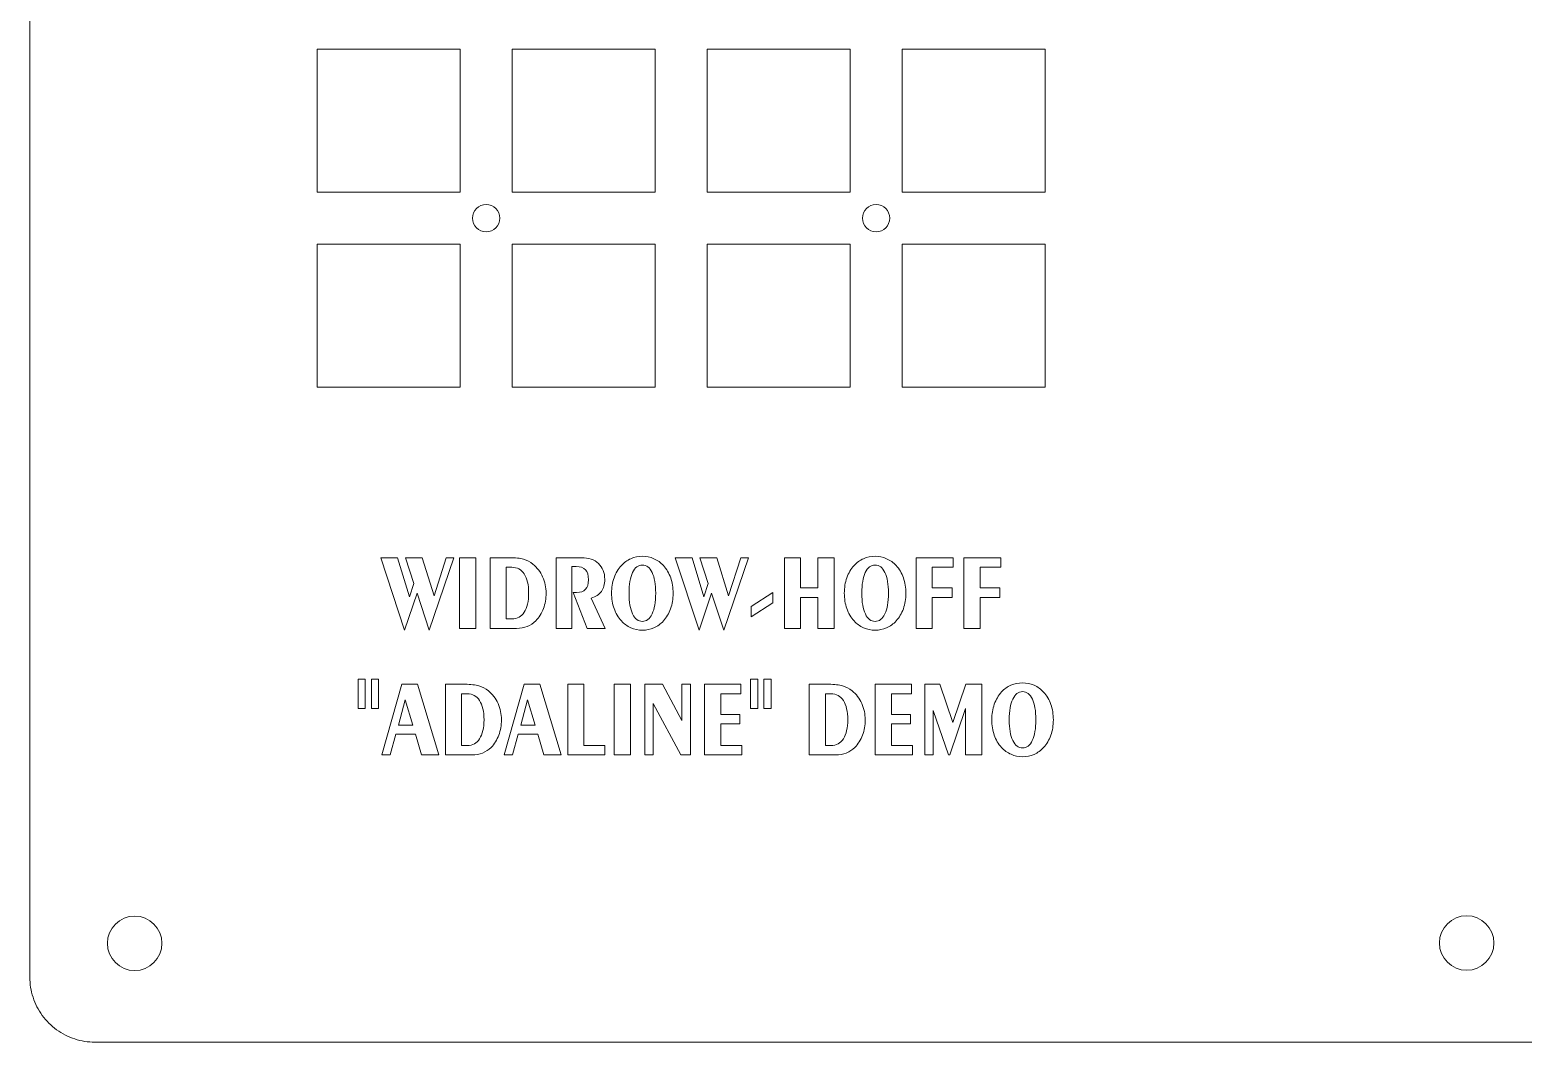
# Model space of a CAD drawing. Header units: millimetres. Extents: x -293 to -72, y 45 to 194.
# Drawn here: x -293.2 to -178.3, y 44.7 to 122.6 of the extents above; entities that cross this region are included whole.
import ezdxf

# ---------------------------------------------------------------- set-up
doc = ezdxf.new("R2010")
doc.units = ezdxf.units.MM
doc.header["$MEASUREMENT"] = 0
doc.layers.add('layer 1', color=7, linetype='Continuous')

msp = doc.modelspace()

# ---------------------------------------------------------------- linework, layer by layer
at = {"layer": 'layer 1', "color": 242, "lineweight": 18}
for points, knots in [([(-288.2346, 193.6658), (-288.2346, 193.6658), (-76.7346, 193.6658), (-76.7346, 193.6658), (-76.7346, 193.6658), (-76.2088, 193.6658), (-75.6896, 193.5835), (-75.1895, 193.4211), (-75.1895, 193.4211), (-74.6895, 193.2586), (-74.221, 193.0199), (-73.7957, 192.7109), (-73.7957, 192.7109), (-73.3703, 192.4018), (-72.9986, 192.0301), (-72.6895, 191.6047), (-72.6895, 191.6047), (-72.3805, 191.1794), (-72.1418, 190.7109), (-71.9793, 190.2109), (-71.9793, 190.2109), (-71.8169, 189.7108), (-71.7346, 189.1916), (-71.7346, 188.6658), (-71.7346, 188.6658), (-71.7346, 188.6658), (-71.7346, 49.6658), (-71.7346, 49.6658), (-71.7346, 49.6658), (-71.7346, 49.1401), (-71.8169, 48.6208), (-71.9793, 48.1207), (-71.9793, 48.1207), (-72.1418, 47.6207), (-72.3805, 47.1522), (-72.6895, 46.7269), (-72.6895, 46.7269), (-72.9986, 46.3015), (-73.3703, 45.9297), (-73.7957, 45.6207), (-73.7957, 45.6207), (-74.221, 45.3117), (-74.6895, 45.073), (-75.1895, 44.9105), (-75.1895, 44.9105), (-75.6896, 44.748), (-76.2088, 44.6658), (-76.7346, 44.6658), (-76.7346, 44.6658), (-76.7346, 44.6658), (-288.2346, 44.6658), (-288.2346, 44.6658), (-288.2346, 44.6658), (-288.7604, 44.6658), (-289.2797, 44.748), (-289.7797, 44.9105), (-289.7797, 44.9105), (-290.2797, 45.073), (-290.7482, 45.3117), (-291.1735, 45.6207), (-291.1735, 45.6207), (-291.5989, 45.9297), (-291.9707, 46.3015), (-292.2797, 46.7269), (-292.2797, 46.7269), (-292.5887, 47.1522), (-292.8274, 47.6207), (-292.9899, 48.1207), (-292.9899, 48.1207), (-293.1524, 48.6208), (-293.2346, 49.1401), (-293.2346, 49.6658), (-293.2346, 49.6658), (-293.2346, 49.6658), (-293.2346, 188.6658), (-293.2346, 188.6658), (-293.2346, 188.6658), (-293.2346, 189.1916), (-293.1524, 189.7108), (-292.9899, 190.2109), (-292.9899, 190.2109), (-292.8274, 190.7109), (-292.5887, 191.1794), (-292.2797, 191.6047), (-292.2797, 191.6047), (-291.9707, 192.0301), (-291.5989, 192.4018), (-291.1735, 192.7109), (-291.1735, 192.7109), (-290.7482, 193.0199), (-290.2797, 193.2586), (-289.7797, 193.4211), (-289.7797, 193.4211), (-289.2797, 193.5835), (-288.7604, 193.6658), (-288.2346, 193.6658)], [0, 0, 0, 0, 0.04, 0.04, 0.04, 0.04, 0.08, 0.08, 0.08, 0.08, 0.12, 0.12, 0.12, 0.12, 0.16, 0.16, 0.16, 0.16, 0.2, 0.2, 0.2, 0.2, 0.24, 0.24, 0.24, 0.24, 0.28, 0.28, 0.28, 0.28, 0.32, 0.32, 0.32, 0.32, 0.36, 0.36, 0.36, 0.36, 0.4, 0.4, 0.4, 0.4, 0.44, 0.44, 0.44, 0.44, 0.48, 0.48, 0.48, 0.48, 0.52, 0.52, 0.52, 0.52, 0.56, 0.56, 0.56, 0.56, 0.6, 0.6, 0.6, 0.6, 0.64, 0.64, 0.64, 0.64, 0.68, 0.68, 0.68, 0.68, 0.72, 0.72, 0.72, 0.72, 0.76, 0.76, 0.76, 0.76, 0.8, 0.8, 0.8, 0.8, 0.84, 0.84, 0.84, 0.84, 0.88, 0.88, 0.88, 0.88, 0.92, 0.92, 0.92, 0.92, 1, 1, 1, 1]), ([(-271.1235, 121.0826), (-271.1235, 121.0826), (-260.1235, 121.0826), (-260.1235, 121.0826), (-260.1235, 121.0826), (-260.1235, 121.0826), (-260.1235, 110.0826), (-260.1235, 110.0826), (-260.1235, 110.0826), (-260.1235, 110.0826), (-271.1235, 110.0826), (-271.1235, 110.0826), (-271.1235, 110.0826), (-271.1235, 110.0826), (-271.1235, 121.0826), (-271.1235, 121.0826)], [0, 0, 0, 0, 0.2, 0.2, 0.2, 0.2, 0.4, 0.4, 0.4, 0.4, 0.6, 0.6, 0.6, 0.6, 1, 1, 1, 1]), ([(-256.1235, 121.0826), (-256.1235, 121.0826), (-245.1235, 121.0826), (-245.1235, 121.0826), (-245.1235, 121.0826), (-245.1235, 121.0826), (-245.1235, 110.0826), (-245.1235, 110.0826), (-245.1235, 110.0826), (-245.1235, 110.0826), (-256.1235, 110.0826), (-256.1235, 110.0826), (-256.1235, 110.0826), (-256.1235, 110.0826), (-256.1235, 121.0826), (-256.1235, 121.0826)], [0, 0, 0, 0, 0.2, 0.2, 0.2, 0.2, 0.4, 0.4, 0.4, 0.4, 0.6, 0.6, 0.6, 0.6, 1, 1, 1, 1]), ([(-241.1235, 121.0826), (-241.1235, 121.0826), (-230.1235, 121.0826), (-230.1235, 121.0826), (-230.1235, 121.0826), (-230.1235, 121.0826), (-230.1235, 110.0826), (-230.1235, 110.0826), (-230.1235, 110.0826), (-230.1235, 110.0826), (-241.1235, 110.0826), (-241.1235, 110.0826), (-241.1235, 110.0826), (-241.1235, 110.0826), (-241.1235, 121.0826), (-241.1235, 121.0826)], [0, 0, 0, 0, 0.2, 0.2, 0.2, 0.2, 0.4, 0.4, 0.4, 0.4, 0.6, 0.6, 0.6, 0.6, 1, 1, 1, 1]), ([(-226.1235, 121.0826), (-226.1235, 121.0826), (-215.1235, 121.0826), (-215.1235, 121.0826), (-215.1235, 121.0826), (-215.1235, 121.0826), (-215.1235, 110.0826), (-215.1235, 110.0826), (-215.1235, 110.0826), (-215.1235, 110.0826), (-226.1235, 110.0826), (-226.1235, 110.0826), (-226.1235, 110.0826), (-226.1235, 110.0826), (-226.1235, 121.0826), (-226.1235, 121.0826)], [0, 0, 0, 0, 0.2, 0.2, 0.2, 0.2, 0.4, 0.4, 0.4, 0.4, 0.6, 0.6, 0.6, 0.6, 1, 1, 1, 1]), ([(-259.1735, 108.0826), (-259.1735, 108.6625), (-258.7034, 109.1326), (-258.1235, 109.1326), (-258.1235, 109.1326), (-257.5436, 109.1326), (-257.0735, 108.6625), (-257.0735, 108.0826), (-257.0735, 108.0826), (-257.0735, 107.5027), (-257.5436, 107.0326), (-258.1235, 107.0326), (-258.1235, 107.0326), (-258.7034, 107.0326), (-259.1735, 107.5027), (-259.1735, 108.0826)], [0, 0, 0, 0, 0.2, 0.2, 0.2, 0.2, 0.4, 0.4, 0.4, 0.4, 0.6, 0.6, 0.6, 0.6, 1, 1, 1, 1]), ([(-229.1735, 108.0826), (-229.1735, 108.6625), (-228.7034, 109.1326), (-228.1235, 109.1326), (-228.1235, 109.1326), (-227.5436, 109.1326), (-227.0735, 108.6625), (-227.0735, 108.0826), (-227.0735, 108.0826), (-227.0735, 107.5027), (-227.5436, 107.0326), (-228.1235, 107.0326), (-228.1235, 107.0326), (-228.7034, 107.0326), (-229.1735, 107.5027), (-229.1735, 108.0826)], [0, 0, 0, 0, 0.2, 0.2, 0.2, 0.2, 0.4, 0.4, 0.4, 0.4, 0.6, 0.6, 0.6, 0.6, 1, 1, 1, 1]), ([(-271.1235, 106.0826), (-271.1235, 106.0826), (-260.1235, 106.0826), (-260.1235, 106.0826), (-260.1235, 106.0826), (-260.1235, 106.0826), (-260.1235, 95.0826), (-260.1235, 95.0826), (-260.1235, 95.0826), (-260.1235, 95.0826), (-271.1235, 95.0826), (-271.1235, 95.0826), (-271.1235, 95.0826), (-271.1235, 95.0826), (-271.1235, 106.0826), (-271.1235, 106.0826)], [0, 0, 0, 0, 0.2, 0.2, 0.2, 0.2, 0.4, 0.4, 0.4, 0.4, 0.6, 0.6, 0.6, 0.6, 1, 1, 1, 1]), ([(-256.1235, 106.0826), (-256.1235, 106.0826), (-245.1235, 106.0826), (-245.1235, 106.0826), (-245.1235, 106.0826), (-245.1235, 106.0826), (-245.1235, 95.0826), (-245.1235, 95.0826), (-245.1235, 95.0826), (-245.1235, 95.0826), (-256.1235, 95.0826), (-256.1235, 95.0826), (-256.1235, 95.0826), (-256.1235, 95.0826), (-256.1235, 106.0826), (-256.1235, 106.0826)], [0, 0, 0, 0, 0.2, 0.2, 0.2, 0.2, 0.4, 0.4, 0.4, 0.4, 0.6, 0.6, 0.6, 0.6, 1, 1, 1, 1]), ([(-241.1235, 106.0826), (-241.1235, 106.0826), (-230.1235, 106.0826), (-230.1235, 106.0826), (-230.1235, 106.0826), (-230.1235, 106.0826), (-230.1235, 95.0826), (-230.1235, 95.0826), (-230.1235, 95.0826), (-230.1235, 95.0826), (-241.1235, 95.0826), (-241.1235, 95.0826), (-241.1235, 95.0826), (-241.1235, 95.0826), (-241.1235, 106.0826), (-241.1235, 106.0826)], [0, 0, 0, 0, 0.2, 0.2, 0.2, 0.2, 0.4, 0.4, 0.4, 0.4, 0.6, 0.6, 0.6, 0.6, 1, 1, 1, 1]), ([(-226.1235, 106.0826), (-226.1235, 106.0826), (-215.1235, 106.0826), (-215.1235, 106.0826), (-215.1235, 106.0826), (-215.1235, 106.0826), (-215.1235, 95.0826), (-215.1235, 95.0826), (-215.1235, 95.0826), (-215.1235, 95.0826), (-226.1235, 95.0826), (-226.1235, 95.0826), (-226.1235, 95.0826), (-226.1235, 95.0826), (-226.1235, 106.0826), (-226.1235, 106.0826)], [0, 0, 0, 0, 0.2, 0.2, 0.2, 0.2, 0.4, 0.4, 0.4, 0.4, 0.6, 0.6, 0.6, 0.6, 1, 1, 1, 1]), ([(-287.2714, 52.2717), (-287.2714, 53.4315), (-286.3312, 54.3717), (-285.1714, 54.3717), (-285.1714, 54.3717), (-284.0116, 54.3717), (-283.0714, 53.4315), (-283.0714, 52.2717), (-283.0714, 52.2717), (-283.0714, 51.1119), (-284.0116, 50.1717), (-285.1714, 50.1717), (-285.1714, 50.1717), (-286.3312, 50.1717), (-287.2714, 51.1119), (-287.2714, 52.2717)], [0, 0, 0, 0, 0.2, 0.2, 0.2, 0.2, 0.4, 0.4, 0.4, 0.4, 0.6, 0.6, 0.6, 0.6, 1, 1, 1, 1]), ([(-184.7796, 52.2972), (-184.7796, 53.457), (-183.8394, 54.3971), (-182.6796, 54.3971), (-182.6796, 54.3971), (-181.5197, 54.3971), (-180.5796, 53.457), (-180.5796, 52.2972), (-180.5796, 52.2972), (-180.5796, 51.1374), (-181.5197, 50.1972), (-182.6796, 50.1972), (-182.6796, 50.1972), (-183.8394, 50.1972), (-184.7796, 51.1374), (-184.7796, 52.2972)], [0, 0, 0, 0, 0.2, 0.2, 0.2, 0.2, 0.4, 0.4, 0.4, 0.4, 0.6, 0.6, 0.6, 0.6, 1, 1, 1, 1])]:
    msp.add_open_spline(points, degree=3, knots=knots, dxfattribs=at)
at = {"layer": 'layer 1', "color": 251, "lineweight": 18}
for points, knots in [([(-262.4994, 76.3717), (-262.4994, 76.3717), (-263.4357, 79.2078), (-263.4357, 79.2078), (-263.4357, 79.2078), (-263.4357, 79.2078), (-264.4054, 76.3717), (-264.4054, 76.3717), (-264.4054, 76.3717), (-264.4054, 76.3717), (-266.2415, 81.9463), (-266.2415, 81.9463), (-266.2415, 81.9463), (-266.2415, 81.9463), (-264.9419, 81.9463), (-264.9419, 81.9463), (-264.9419, 81.9463), (-264.9419, 81.9463), (-264.0289, 78.9474), (-264.0289, 78.9474), (-264.0289, 78.9474), (-264.0289, 78.9474), (-263.6957, 79.9728), (-263.6957, 79.9728), (-263.6957, 79.9728), (-263.6957, 79.9728), (-264.3354, 81.9463), (-264.3354, 81.9463), (-264.3354, 81.9463), (-264.3354, 81.9463), (-263.0392, 81.9463), (-263.0392, 81.9463), (-263.0392, 81.9463), (-263.0392, 81.9463), (-262.1328, 79.0044), (-262.1328, 79.0044), (-262.1328, 79.0044), (-262.1328, 79.0044), (-261.1964, 81.9463), (-261.1964, 81.9463), (-261.1964, 81.9463), (-261.1964, 81.9463), (-260.61, 81.9463), (-260.61, 81.9463), (-260.61, 81.9463), (-260.61, 81.9463), (-262.4994, 76.3717), (-262.4994, 76.3717)], [0, 0, 0, 0, 0.07692308, 0.07692308, 0.07692308, 0.07692308, 0.15384615, 0.15384615, 0.15384615, 0.15384615, 0.23076923, 0.23076923, 0.23076923, 0.23076923, 0.30769231, 0.30769231, 0.30769231, 0.30769231, 0.38461538, 0.38461538, 0.38461538, 0.38461538, 0.46153846, 0.46153846, 0.46153846, 0.46153846, 0.53846154, 0.53846154, 0.53846154, 0.53846154, 0.61538462, 0.61538462, 0.61538462, 0.61538462, 0.69230769, 0.69230769, 0.69230769, 0.69230769, 0.76923077, 0.76923077, 0.76923077, 0.76923077, 0.84615385, 0.84615385, 0.84615385, 0.84615385, 1, 1, 1, 1]), ([(-258.9172, 76.506), (-258.9172, 76.506), (-260.1668, 76.506), (-260.1668, 76.506), (-260.1668, 76.506), (-260.1668, 76.506), (-260.1668, 81.9463), (-260.1668, 81.9463), (-260.1668, 81.9463), (-260.1668, 81.9463), (-258.9172, 81.9463), (-258.9172, 81.9463), (-258.9172, 81.9463), (-258.9172, 81.9463), (-258.9172, 76.506), (-258.9172, 76.506)], [0, 0, 0, 0, 0.2, 0.2, 0.2, 0.2, 0.4, 0.4, 0.4, 0.4, 0.6, 0.6, 0.6, 0.6, 1, 1, 1, 1]), ([(-257.8242, 76.506), (-257.8242, 76.506), (-257.8242, 81.9463), (-257.8242, 81.9463), (-257.8242, 81.9463), (-257.8242, 81.9463), (-256.3181, 81.9463), (-256.3181, 81.9463), (-256.3181, 81.9463), (-255.8782, 81.9463), (-255.5233, 81.9076), (-255.2534, 81.8303), (-255.2534, 81.8303), (-254.9835, 81.753), (-254.7397, 81.6248), (-254.522, 81.4458), (-254.522, 81.4458), (-254.2043, 81.1881), (-253.9566, 80.8625), (-253.7789, 80.4692), (-253.7789, 80.4692), (-253.6012, 80.0759), (-253.5123, 79.6581), (-253.5123, 79.2159), (-253.5123, 79.2159), (-253.5123, 78.7928), (-253.5806, 78.3988), (-253.7172, 78.0339), (-253.7172, 78.0339), (-253.8539, 77.669), (-254.051, 77.3537), (-254.3087, 77.0878), (-254.3087, 77.0878), (-254.4953, 76.9007), (-254.7152, 76.7569), (-254.9685, 76.6565), (-254.9685, 76.6565), (-255.2217, 76.5562), (-255.4939, 76.506), (-255.7849, 76.506), (-255.7849, 76.506), (-255.7849, 76.506), (-257.8242, 76.506), (-257.8242, 76.506)], [0, 0, 0, 0, 0.08333333, 0.08333333, 0.08333333, 0.08333333, 0.16666667, 0.16666667, 0.16666667, 0.16666667, 0.25, 0.25, 0.25, 0.25, 0.33333333, 0.33333333, 0.33333333, 0.33333333, 0.41666667, 0.41666667, 0.41666667, 0.41666667, 0.5, 0.5, 0.5, 0.5, 0.58333333, 0.58333333, 0.58333333, 0.58333333, 0.66666667, 0.66666667, 0.66666667, 0.66666667, 0.75, 0.75, 0.75, 0.75, 0.83333333, 0.83333333, 0.83333333, 0.83333333, 1, 1, 1, 1]), ([(-252.7392, 76.506), (-252.7392, 76.506), (-252.7392, 81.9463), (-252.7392, 81.9463), (-252.7392, 81.9463), (-252.7392, 81.9463), (-250.7965, 81.9463), (-250.7965, 81.9463), (-250.7965, 81.9463), (-250.2367, 81.9463), (-249.7974, 81.7977), (-249.4786, 81.5007), (-249.4786, 81.5007), (-249.1598, 81.2037), (-249.0004, 80.7974), (-249.0004, 80.282), (-249.0004, 80.282), (-249.0004, 79.905), (-249.0871, 79.5964), (-249.2603, 79.3564), (-249.2603, 79.3564), (-249.4336, 79.1162), (-249.6924, 78.946), (-250.0368, 78.8457), (-250.0368, 78.8457), (-250.0368, 78.8457), (-248.9605, 76.506), (-248.9605, 76.506), (-248.9605, 76.506), (-248.9605, 76.506), (-250.3566, 76.506), (-250.3566, 76.506), (-250.3566, 76.506), (-250.3566, 76.506), (-251.443, 79.2729), (-251.443, 79.2729), (-251.443, 79.2729), (-251.443, 79.2729), (-251.1631, 79.2729), (-251.1631, 79.2729), (-251.1631, 79.2729), (-250.8543, 79.2729), (-250.6249, 79.3536), (-250.475, 79.515), (-250.475, 79.515), (-250.325, 79.6764), (-250.25, 79.9213), (-250.25, 80.2495), (-250.25, 80.2495), (-250.25, 80.5967), (-250.3278, 80.8537), (-250.4833, 81.0205), (-250.4833, 81.0205), (-250.6388, 81.1874), (-250.8809, 81.2708), (-251.2097, 81.2708), (-251.2097, 81.2708), (-251.2097, 81.2708), (-251.5263, 81.2708), (-251.5263, 81.2708), (-251.5263, 81.2708), (-251.5263, 81.2708), (-251.5263, 76.506), (-251.5263, 76.506), (-251.5263, 76.506), (-251.5263, 76.506), (-252.7392, 76.506), (-252.7392, 76.506)], [0, 0, 0, 0, 0.05555556, 0.05555556, 0.05555556, 0.05555556, 0.11111111, 0.11111111, 0.11111111, 0.11111111, 0.16666667, 0.16666667, 0.16666667, 0.16666667, 0.22222222, 0.22222222, 0.22222222, 0.22222222, 0.27777778, 0.27777778, 0.27777778, 0.27777778, 0.33333333, 0.33333333, 0.33333333, 0.33333333, 0.38888889, 0.38888889, 0.38888889, 0.38888889, 0.44444444, 0.44444444, 0.44444444, 0.44444444, 0.5, 0.5, 0.5, 0.5, 0.55555556, 0.55555556, 0.55555556, 0.55555556, 0.61111111, 0.61111111, 0.61111111, 0.61111111, 0.66666667, 0.66666667, 0.66666667, 0.66666667, 0.72222222, 0.72222222, 0.72222222, 0.72222222, 0.77777778, 0.77777778, 0.77777778, 0.77777778, 0.83333333, 0.83333333, 0.83333333, 0.83333333, 0.88888889, 0.88888889, 0.88888889, 0.88888889, 1, 1, 1, 1]), ([(-246.108, 82.0561), (-245.7992, 82.0561), (-245.5032, 81.9944), (-245.22, 81.871), (-245.22, 81.871), (-244.9367, 81.7475), (-244.6929, 81.5733), (-244.4886, 81.3481), (-244.4886, 81.3481), (-244.242, 81.0796), (-244.0554, 80.7642), (-243.9287, 80.4021), (-243.9287, 80.4021), (-243.8021, 80.0399), (-243.7388, 79.6419), (-243.7388, 79.2078), (-243.7388, 79.2078), (-243.7388, 78.7765), (-243.8027, 78.3811), (-243.9304, 78.0217), (-243.9304, 78.0217), (-244.0581, 77.6623), (-244.2442, 77.3483), (-244.4886, 77.0797), (-244.4886, 77.0797), (-244.6952, 76.8546), (-244.939, 76.6803), (-245.22, 76.5568), (-245.22, 76.5568), (-245.501, 76.4334), (-245.797, 76.3717), (-246.108, 76.3717), (-246.108, 76.3717), (-246.4168, 76.3717), (-246.7123, 76.4341), (-246.9944, 76.5589), (-246.9944, 76.5589), (-247.2765, 76.6837), (-247.5198, 76.8573), (-247.7242, 77.0797), (-247.7242, 77.0797), (-247.973, 77.3537), (-248.1601, 77.6711), (-248.2857, 78.0319), (-248.2857, 78.0319), (-248.4112, 78.3927), (-248.4739, 78.7901), (-248.4739, 79.2241), (-248.4739, 79.2241), (-248.4739, 79.65), (-248.4101, 80.0447), (-248.2823, 80.4082), (-248.2823, 80.4082), (-248.1546, 80.7717), (-247.9685, 81.0877), (-247.7242, 81.3562), (-247.7242, 81.3562), (-247.522, 81.5787), (-247.2799, 81.7509), (-246.9977, 81.873), (-246.9977, 81.873), (-246.7156, 81.9951), (-246.419, 82.0561), (-246.108, 82.0561)], [0, 0, 0, 0, 0.05882353, 0.05882353, 0.05882353, 0.05882353, 0.11764706, 0.11764706, 0.11764706, 0.11764706, 0.17647059, 0.17647059, 0.17647059, 0.17647059, 0.23529412, 0.23529412, 0.23529412, 0.23529412, 0.29411765, 0.29411765, 0.29411765, 0.29411765, 0.35294118, 0.35294118, 0.35294118, 0.35294118, 0.41176471, 0.41176471, 0.41176471, 0.41176471, 0.47058824, 0.47058824, 0.47058824, 0.47058824, 0.52941176, 0.52941176, 0.52941176, 0.52941176, 0.58823529, 0.58823529, 0.58823529, 0.58823529, 0.64705882, 0.64705882, 0.64705882, 0.64705882, 0.70588235, 0.70588235, 0.70588235, 0.70588235, 0.76470588, 0.76470588, 0.76470588, 0.76470588, 0.82352941, 0.82352941, 0.82352941, 0.82352941, 0.88235294, 0.88235294, 0.88235294, 0.88235294, 1, 1, 1, 1]), ([(-239.8401, 76.3717), (-239.8401, 76.3717), (-240.7764, 79.2078), (-240.7764, 79.2078), (-240.7764, 79.2078), (-240.7764, 79.2078), (-241.7461, 76.3717), (-241.7461, 76.3717), (-241.7461, 76.3717), (-241.7461, 76.3717), (-243.5822, 81.9463), (-243.5822, 81.9463), (-243.5822, 81.9463), (-243.5822, 81.9463), (-242.2826, 81.9463), (-242.2826, 81.9463), (-242.2826, 81.9463), (-242.2826, 81.9463), (-241.3696, 78.9474), (-241.3696, 78.9474), (-241.3696, 78.9474), (-241.3696, 78.9474), (-241.0364, 79.9728), (-241.0364, 79.9728), (-241.0364, 79.9728), (-241.0364, 79.9728), (-241.6762, 81.9463), (-241.6762, 81.9463), (-241.6762, 81.9463), (-241.6762, 81.9463), (-240.3799, 81.9463), (-240.3799, 81.9463), (-240.3799, 81.9463), (-240.3799, 81.9463), (-239.4736, 79.0044), (-239.4736, 79.0044), (-239.4736, 79.0044), (-239.4736, 79.0044), (-238.5372, 81.9463), (-238.5372, 81.9463), (-238.5372, 81.9463), (-238.5372, 81.9463), (-237.9507, 81.9463), (-237.9507, 81.9463), (-237.9507, 81.9463), (-237.9507, 81.9463), (-239.8401, 76.3717), (-239.8401, 76.3717)], [0, 0, 0, 0, 0.07692308, 0.07692308, 0.07692308, 0.07692308, 0.15384615, 0.15384615, 0.15384615, 0.15384615, 0.23076923, 0.23076923, 0.23076923, 0.23076923, 0.30769231, 0.30769231, 0.30769231, 0.30769231, 0.38461538, 0.38461538, 0.38461538, 0.38461538, 0.46153846, 0.46153846, 0.46153846, 0.46153846, 0.53846154, 0.53846154, 0.53846154, 0.53846154, 0.61538462, 0.61538462, 0.61538462, 0.61538462, 0.69230769, 0.69230769, 0.69230769, 0.69230769, 0.76923077, 0.76923077, 0.76923077, 0.76923077, 0.84615385, 0.84615385, 0.84615385, 0.84615385, 1, 1, 1, 1]), ([(-232.5958, 79.6228), (-232.5958, 79.6228), (-232.5958, 81.9463), (-232.5958, 81.9463), (-232.5958, 81.9463), (-232.5958, 81.9463), (-231.3462, 81.9463), (-231.3462, 81.9463), (-231.3462, 81.9463), (-231.3462, 81.9463), (-231.3462, 76.506), (-231.3462, 76.506), (-231.3462, 76.506), (-231.3462, 76.506), (-232.5958, 76.506), (-232.5958, 76.506), (-232.5958, 76.506), (-232.5958, 76.506), (-232.5958, 78.8904), (-232.5958, 78.8904), (-232.5958, 78.8904), (-232.5958, 78.8904), (-233.932, 78.8904), (-233.932, 78.8904), (-233.932, 78.8904), (-233.932, 78.8904), (-233.932, 76.506), (-233.932, 76.506), (-233.932, 76.506), (-233.932, 76.506), (-235.1816, 76.506), (-235.1816, 76.506), (-235.1816, 76.506), (-235.1816, 76.506), (-235.1816, 81.9463), (-235.1816, 81.9463), (-235.1816, 81.9463), (-235.1816, 81.9463), (-233.932, 81.9463), (-233.932, 81.9463), (-233.932, 81.9463), (-233.932, 81.9463), (-233.932, 79.6228), (-233.932, 79.6228), (-233.932, 79.6228), (-233.932, 79.6228), (-232.5958, 79.6228), (-232.5958, 79.6228)], [0, 0, 0, 0, 0.07692308, 0.07692308, 0.07692308, 0.07692308, 0.15384615, 0.15384615, 0.15384615, 0.15384615, 0.23076923, 0.23076923, 0.23076923, 0.23076923, 0.30769231, 0.30769231, 0.30769231, 0.30769231, 0.38461538, 0.38461538, 0.38461538, 0.38461538, 0.46153846, 0.46153846, 0.46153846, 0.46153846, 0.53846154, 0.53846154, 0.53846154, 0.53846154, 0.61538462, 0.61538462, 0.61538462, 0.61538462, 0.69230769, 0.69230769, 0.69230769, 0.69230769, 0.76923077, 0.76923077, 0.76923077, 0.76923077, 0.84615385, 0.84615385, 0.84615385, 0.84615385, 1, 1, 1, 1]), ([(-228.2005, 82.0561), (-227.8918, 82.0561), (-227.5957, 81.9944), (-227.3125, 81.871), (-227.3125, 81.871), (-227.0292, 81.7475), (-226.7854, 81.5733), (-226.5811, 81.3481), (-226.5811, 81.3481), (-226.3345, 81.0796), (-226.1479, 80.7642), (-226.0213, 80.4021), (-226.0213, 80.4021), (-225.8946, 80.0399), (-225.8313, 79.6419), (-225.8313, 79.2078), (-225.8313, 79.2078), (-225.8313, 78.7765), (-225.8952, 78.3811), (-226.0229, 78.0217), (-226.0229, 78.0217), (-226.1507, 77.6623), (-226.3367, 77.3483), (-226.5811, 77.0797), (-226.5811, 77.0797), (-226.7877, 76.8546), (-227.0315, 76.6803), (-227.3125, 76.5568), (-227.3125, 76.5568), (-227.5935, 76.4334), (-227.8895, 76.3717), (-228.2005, 76.3717), (-228.2005, 76.3717), (-228.5093, 76.3717), (-228.8048, 76.4341), (-229.0869, 76.5589), (-229.0869, 76.5589), (-229.369, 76.6837), (-229.6123, 76.8573), (-229.8167, 77.0797), (-229.8167, 77.0797), (-230.0655, 77.3537), (-230.2526, 77.6711), (-230.3782, 78.0319), (-230.3782, 78.0319), (-230.5037, 78.3927), (-230.5664, 78.7901), (-230.5664, 79.2241), (-230.5664, 79.2241), (-230.5664, 79.65), (-230.5026, 80.0447), (-230.3748, 80.4082), (-230.3748, 80.4082), (-230.2471, 80.7717), (-230.0611, 81.0877), (-229.8167, 81.3562), (-229.8167, 81.3562), (-229.6145, 81.5787), (-229.3724, 81.7509), (-229.0902, 81.873), (-229.0902, 81.873), (-228.8081, 81.9951), (-228.5115, 82.0561), (-228.2005, 82.0561)], [0, 0, 0, 0, 0.05882353, 0.05882353, 0.05882353, 0.05882353, 0.11764706, 0.11764706, 0.11764706, 0.11764706, 0.17647059, 0.17647059, 0.17647059, 0.17647059, 0.23529412, 0.23529412, 0.23529412, 0.23529412, 0.29411765, 0.29411765, 0.29411765, 0.29411765, 0.35294118, 0.35294118, 0.35294118, 0.35294118, 0.41176471, 0.41176471, 0.41176471, 0.41176471, 0.47058824, 0.47058824, 0.47058824, 0.47058824, 0.52941176, 0.52941176, 0.52941176, 0.52941176, 0.58823529, 0.58823529, 0.58823529, 0.58823529, 0.64705882, 0.64705882, 0.64705882, 0.64705882, 0.70588235, 0.70588235, 0.70588235, 0.70588235, 0.76470588, 0.76470588, 0.76470588, 0.76470588, 0.82352941, 0.82352941, 0.82352941, 0.82352941, 0.88235294, 0.88235294, 0.88235294, 0.88235294, 1, 1, 1, 1]), ([(-225.0516, 76.506), (-225.0516, 76.506), (-225.0516, 81.9463), (-225.0516, 81.9463), (-225.0516, 81.9463), (-225.0516, 81.9463), (-222.1992, 81.9463), (-222.1992, 81.9463), (-222.1992, 81.9463), (-222.1992, 81.9463), (-222.1992, 81.2138), (-222.1992, 81.2138), (-222.1992, 81.2138), (-222.1992, 81.2138), (-223.802, 81.2138), (-223.802, 81.2138), (-223.802, 81.2138), (-223.802, 81.2138), (-223.802, 79.631), (-223.802, 79.631), (-223.802, 79.631), (-223.802, 79.631), (-222.2758, 79.631), (-222.2758, 79.631), (-222.2758, 79.631), (-222.2758, 79.631), (-222.2758, 78.8986), (-222.2758, 78.8986), (-222.2758, 78.8986), (-222.2758, 78.8986), (-223.802, 78.8986), (-223.802, 78.8986), (-223.802, 78.8986), (-223.802, 78.8986), (-223.802, 76.506), (-223.802, 76.506), (-223.802, 76.506), (-223.802, 76.506), (-225.0516, 76.506), (-225.0516, 76.506)], [0, 0, 0, 0, 0.09090909, 0.09090909, 0.09090909, 0.09090909, 0.18181818, 0.18181818, 0.18181818, 0.18181818, 0.27272727, 0.27272727, 0.27272727, 0.27272727, 0.36363636, 0.36363636, 0.36363636, 0.36363636, 0.45454545, 0.45454545, 0.45454545, 0.45454545, 0.54545455, 0.54545455, 0.54545455, 0.54545455, 0.63636364, 0.63636364, 0.63636364, 0.63636364, 0.72727273, 0.72727273, 0.72727273, 0.72727273, 0.81818182, 0.81818182, 0.81818182, 0.81818182, 1, 1, 1, 1]), ([(-221.3728, 76.506), (-221.3728, 76.506), (-221.3728, 81.9463), (-221.3728, 81.9463), (-221.3728, 81.9463), (-221.3728, 81.9463), (-218.5203, 81.9463), (-218.5203, 81.9463), (-218.5203, 81.9463), (-218.5203, 81.9463), (-218.5203, 81.2138), (-218.5203, 81.2138), (-218.5203, 81.2138), (-218.5203, 81.2138), (-220.1232, 81.2138), (-220.1232, 81.2138), (-220.1232, 81.2138), (-220.1232, 81.2138), (-220.1232, 79.631), (-220.1232, 79.631), (-220.1232, 79.631), (-220.1232, 79.631), (-218.597, 79.631), (-218.597, 79.631), (-218.597, 79.631), (-218.597, 79.631), (-218.597, 78.8986), (-218.597, 78.8986), (-218.597, 78.8986), (-218.597, 78.8986), (-220.1232, 78.8986), (-220.1232, 78.8986), (-220.1232, 78.8986), (-220.1232, 78.8986), (-220.1232, 76.506), (-220.1232, 76.506), (-220.1232, 76.506), (-220.1232, 76.506), (-221.3728, 76.506), (-221.3728, 76.506)], [0, 0, 0, 0, 0.09090909, 0.09090909, 0.09090909, 0.09090909, 0.18181818, 0.18181818, 0.18181818, 0.18181818, 0.27272727, 0.27272727, 0.27272727, 0.27272727, 0.36363636, 0.36363636, 0.36363636, 0.36363636, 0.45454545, 0.45454545, 0.45454545, 0.45454545, 0.54545455, 0.54545455, 0.54545455, 0.54545455, 0.63636364, 0.63636364, 0.63636364, 0.63636364, 0.72727273, 0.72727273, 0.72727273, 0.72727273, 0.81818182, 0.81818182, 0.81818182, 0.81818182, 1, 1, 1, 1]), ([(-256.5746, 81.2138), (-256.5746, 81.2138), (-256.5746, 77.2384), (-256.5746, 77.2384), (-256.5746, 77.2384), (-256.5746, 77.2384), (-256.1448, 77.2384), (-256.1448, 77.2384), (-256.1448, 77.2384), (-255.7338, 77.2384), (-255.4161, 77.4107), (-255.1917, 77.7552), (-255.1917, 77.7552), (-254.9674, 78.0997), (-254.8552, 78.5893), (-254.8552, 79.2241), (-254.8552, 79.2241), (-254.8552, 79.8588), (-254.9679, 80.3492), (-255.1934, 80.695), (-255.1934, 80.695), (-255.4189, 81.0409), (-255.736, 81.2138), (-256.1448, 81.2138), (-256.1448, 81.2138), (-256.1448, 81.2138), (-256.5746, 81.2138), (-256.5746, 81.2138)], [0, 0, 0, 0, 0.125, 0.125, 0.125, 0.125, 0.25, 0.25, 0.25, 0.25, 0.375, 0.375, 0.375, 0.375, 0.5, 0.5, 0.5, 0.5, 0.625, 0.625, 0.625, 0.625, 0.75, 0.75, 0.75, 0.75, 1, 1, 1, 1]), ([(-247.1311, 79.2159), (-247.1311, 78.5351), (-247.04, 78.0034), (-246.8578, 77.6209), (-246.8578, 77.6209), (-246.6757, 77.2384), (-246.4257, 77.0472), (-246.108, 77.0472), (-246.108, 77.0472), (-245.7881, 77.0472), (-245.5371, 77.2384), (-245.355, 77.6209), (-245.355, 77.6209), (-245.1728, 78.0034), (-245.0817, 78.5351), (-245.0817, 79.2159), (-245.0817, 79.2159), (-245.0817, 79.8968), (-245.1722, 80.4278), (-245.3533, 80.809), (-245.3533, 80.809), (-245.5343, 81.1901), (-245.7859, 81.3807), (-246.108, 81.3807), (-246.108, 81.3807), (-246.4279, 81.3807), (-246.6784, 81.1901), (-246.8594, 80.809), (-246.8594, 80.809), (-247.0405, 80.4278), (-247.1311, 79.8968), (-247.1311, 79.2159)], [0, 0, 0, 0, 0.11111111, 0.11111111, 0.11111111, 0.11111111, 0.22222222, 0.22222222, 0.22222222, 0.22222222, 0.33333333, 0.33333333, 0.33333333, 0.33333333, 0.44444444, 0.44444444, 0.44444444, 0.44444444, 0.55555556, 0.55555556, 0.55555556, 0.55555556, 0.66666667, 0.66666667, 0.66666667, 0.66666667, 0.77777778, 0.77777778, 0.77777778, 0.77777778, 1, 1, 1, 1]), ([(-229.2235, 79.2159), (-229.2235, 78.5351), (-229.1325, 78.0034), (-228.9503, 77.6209), (-228.9503, 77.6209), (-228.7681, 77.2384), (-228.5182, 77.0472), (-228.2005, 77.0472), (-228.2005, 77.0472), (-227.8806, 77.0472), (-227.6296, 77.2384), (-227.4475, 77.6209), (-227.4475, 77.6209), (-227.2653, 78.0034), (-227.1742, 78.5351), (-227.1742, 79.2159), (-227.1742, 79.2159), (-227.1742, 79.8968), (-227.2647, 80.4278), (-227.4458, 80.809), (-227.4458, 80.809), (-227.6268, 81.1901), (-227.8784, 81.3807), (-228.2005, 81.3807), (-228.2005, 81.3807), (-228.5204, 81.3807), (-228.7709, 81.1901), (-228.952, 80.809), (-228.952, 80.809), (-229.133, 80.4278), (-229.2235, 79.8968), (-229.2235, 79.2159)], [0, 0, 0, 0, 0.11111111, 0.11111111, 0.11111111, 0.11111111, 0.22222222, 0.22222222, 0.22222222, 0.22222222, 0.33333333, 0.33333333, 0.33333333, 0.33333333, 0.44444444, 0.44444444, 0.44444444, 0.44444444, 0.55555556, 0.55555556, 0.55555556, 0.55555556, 0.66666667, 0.66666667, 0.66666667, 0.66666667, 0.77777778, 0.77777778, 0.77777778, 0.77777778, 1, 1, 1, 1]), ([(-237.7274, 77.4052), (-237.7274, 77.4052), (-237.7274, 78.1987), (-237.7274, 78.1987), (-237.7274, 78.1987), (-237.7274, 78.1987), (-236.0613, 79.2729), (-236.0613, 79.2729), (-236.0613, 79.2729), (-236.0613, 79.2729), (-236.0613, 78.4795), (-236.0613, 78.4795), (-236.0613, 78.4795), (-236.0613, 78.4795), (-237.7274, 77.4052), (-237.7274, 77.4052)], [0, 0, 0, 0, 0.2, 0.2, 0.2, 0.2, 0.4, 0.4, 0.4, 0.4, 0.6, 0.6, 0.6, 0.6, 1, 1, 1, 1]), ([(-267.9809, 72.6079), (-267.9809, 72.6079), (-267.4344, 72.6079), (-267.4344, 72.6079), (-267.4344, 72.6079), (-267.4344, 72.6079), (-267.4344, 70.3414), (-267.4344, 70.3414), (-267.4344, 70.3414), (-267.4344, 70.3414), (-267.9809, 70.3414), (-267.9809, 70.3414), (-267.9809, 70.3414), (-267.9809, 70.3414), (-267.9809, 72.6079), (-267.9809, 72.6079)], [0, 0, 0, 0, 0.2, 0.2, 0.2, 0.2, 0.4, 0.4, 0.4, 0.4, 0.6, 0.6, 0.6, 0.6, 1, 1, 1, 1]), ([(-266.9512, 72.6079), (-266.9512, 72.6079), (-266.4047, 72.6079), (-266.4047, 72.6079), (-266.4047, 72.6079), (-266.4047, 72.6079), (-266.4047, 70.3414), (-266.4047, 70.3414), (-266.4047, 70.3414), (-266.4047, 70.3414), (-266.9512, 70.3414), (-266.9512, 70.3414), (-266.9512, 70.3414), (-266.9512, 70.3414), (-266.9512, 72.6079), (-266.9512, 72.6079)], [0, 0, 0, 0, 0.2, 0.2, 0.2, 0.2, 0.4, 0.4, 0.4, 0.4, 0.6, 0.6, 0.6, 0.6, 1, 1, 1, 1]), ([(-237.7774, 72.6079), (-237.7774, 72.6079), (-237.2309, 72.6079), (-237.2309, 72.6079), (-237.2309, 72.6079), (-237.2309, 72.6079), (-237.2309, 70.3414), (-237.2309, 70.3414), (-237.2309, 70.3414), (-237.2309, 70.3414), (-237.7774, 70.3414), (-237.7774, 70.3414), (-237.7774, 70.3414), (-237.7774, 70.3414), (-237.7774, 72.6079), (-237.7774, 72.6079)], [0, 0, 0, 0, 0.2, 0.2, 0.2, 0.2, 0.4, 0.4, 0.4, 0.4, 0.6, 0.6, 0.6, 0.6, 1, 1, 1, 1]), ([(-236.7477, 72.6079), (-236.7477, 72.6079), (-236.2013, 72.6079), (-236.2013, 72.6079), (-236.2013, 72.6079), (-236.2013, 72.6079), (-236.2013, 70.3414), (-236.2013, 70.3414), (-236.2013, 70.3414), (-236.2013, 70.3414), (-236.7477, 70.3414), (-236.7477, 70.3414), (-236.7477, 70.3414), (-236.7477, 70.3414), (-236.7477, 72.6079), (-236.7477, 72.6079)], [0, 0, 0, 0, 0.2, 0.2, 0.2, 0.2, 0.4, 0.4, 0.4, 0.4, 0.6, 0.6, 0.6, 0.6, 1, 1, 1, 1]), ([(-266.1449, 66.7648), (-266.1449, 66.7648), (-264.6154, 72.2051), (-264.6154, 72.2051), (-264.6154, 72.2051), (-264.6154, 72.2051), (-263.4091, 72.2051), (-263.4091, 72.2051), (-263.4091, 72.2051), (-263.4091, 72.2051), (-261.7763, 66.7648), (-261.7763, 66.7648), (-261.7763, 66.7648), (-261.7763, 66.7648), (-263.1025, 66.7648), (-263.1025, 66.7648), (-263.1025, 66.7648), (-263.1025, 66.7648), (-263.5724, 68.372), (-263.5724, 68.372), (-263.5724, 68.372), (-263.5724, 68.372), (-265.0685, 68.372), (-265.0685, 68.372), (-265.0685, 68.372), (-265.0685, 68.372), (-265.5117, 66.7648), (-265.5117, 66.7648), (-265.5117, 66.7648), (-265.5117, 66.7648), (-266.1449, 66.7648), (-266.1449, 66.7648)], [0, 0, 0, 0, 0.11111111, 0.11111111, 0.11111111, 0.11111111, 0.22222222, 0.22222222, 0.22222222, 0.22222222, 0.33333333, 0.33333333, 0.33333333, 0.33333333, 0.44444444, 0.44444444, 0.44444444, 0.44444444, 0.55555556, 0.55555556, 0.55555556, 0.55555556, 0.66666667, 0.66666667, 0.66666667, 0.66666667, 0.77777778, 0.77777778, 0.77777778, 0.77777778, 1, 1, 1, 1]), ([(-261.2598, 66.7648), (-261.2598, 66.7648), (-261.2598, 72.2051), (-261.2598, 72.2051), (-261.2598, 72.2051), (-261.2598, 72.2051), (-259.7536, 72.2051), (-259.7536, 72.2051), (-259.7536, 72.2051), (-259.3137, 72.2051), (-258.9588, 72.1664), (-258.6889, 72.0891), (-258.6889, 72.0891), (-258.419, 72.0118), (-258.1752, 71.8836), (-257.9575, 71.7046), (-257.9575, 71.7046), (-257.6398, 71.4469), (-257.3922, 71.1214), (-257.2144, 70.728), (-257.2144, 70.728), (-257.0367, 70.3347), (-256.9478, 69.9169), (-256.9478, 69.4747), (-256.9478, 69.4747), (-256.9478, 69.0516), (-257.0162, 68.6576), (-257.1528, 68.2927), (-257.1528, 68.2927), (-257.2894, 67.9278), (-257.4866, 67.6125), (-257.7443, 67.3467), (-257.7443, 67.3467), (-257.9308, 67.1595), (-258.1508, 67.0157), (-258.404, 66.9153), (-258.404, 66.9153), (-258.6573, 66.815), (-258.9294, 66.7648), (-259.2204, 66.7648), (-259.2204, 66.7648), (-259.2204, 66.7648), (-261.2598, 66.7648), (-261.2598, 66.7648)], [0, 0, 0, 0, 0.08333333, 0.08333333, 0.08333333, 0.08333333, 0.16666667, 0.16666667, 0.16666667, 0.16666667, 0.25, 0.25, 0.25, 0.25, 0.33333333, 0.33333333, 0.33333333, 0.33333333, 0.41666667, 0.41666667, 0.41666667, 0.41666667, 0.5, 0.5, 0.5, 0.5, 0.58333333, 0.58333333, 0.58333333, 0.58333333, 0.66666667, 0.66666667, 0.66666667, 0.66666667, 0.75, 0.75, 0.75, 0.75, 0.83333333, 0.83333333, 0.83333333, 0.83333333, 1, 1, 1, 1]), ([(-260.0102, 71.4726), (-260.0102, 71.4726), (-260.0102, 67.4972), (-260.0102, 67.4972), (-260.0102, 67.4972), (-260.0102, 67.4972), (-259.5803, 67.4972), (-259.5803, 67.4972), (-259.5803, 67.4972), (-259.1693, 67.4972), (-258.8517, 67.6695), (-258.6273, 68.014), (-258.6273, 68.014), (-258.4029, 68.3585), (-258.2908, 68.8481), (-258.2908, 69.4829), (-258.2908, 69.4829), (-258.2908, 70.1177), (-258.4035, 70.608), (-258.629, 70.9538), (-258.629, 70.9538), (-258.8545, 71.2997), (-259.1716, 71.4726), (-259.5803, 71.4726), (-259.5803, 71.4726), (-259.5803, 71.4726), (-260.0102, 71.4726), (-260.0102, 71.4726)], [0, 0, 0, 0, 0.125, 0.125, 0.125, 0.125, 0.25, 0.25, 0.25, 0.25, 0.375, 0.375, 0.375, 0.375, 0.5, 0.5, 0.5, 0.5, 0.625, 0.625, 0.625, 0.625, 0.75, 0.75, 0.75, 0.75, 1, 1, 1, 1]), ([(-256.7346, 66.7648), (-256.7346, 66.7648), (-255.2051, 72.2051), (-255.2051, 72.2051), (-255.2051, 72.2051), (-255.2051, 72.2051), (-253.9988, 72.2051), (-253.9988, 72.2051), (-253.9988, 72.2051), (-253.9988, 72.2051), (-252.366, 66.7648), (-252.366, 66.7648), (-252.366, 66.7648), (-252.366, 66.7648), (-253.6922, 66.7648), (-253.6922, 66.7648), (-253.6922, 66.7648), (-253.6922, 66.7648), (-254.1621, 68.372), (-254.1621, 68.372), (-254.1621, 68.372), (-254.1621, 68.372), (-255.6583, 68.372), (-255.6583, 68.372), (-255.6583, 68.372), (-255.6583, 68.372), (-256.1014, 66.7648), (-256.1014, 66.7648), (-256.1014, 66.7648), (-256.1014, 66.7648), (-256.7346, 66.7648), (-256.7346, 66.7648)], [0, 0, 0, 0, 0.11111111, 0.11111111, 0.11111111, 0.11111111, 0.22222222, 0.22222222, 0.22222222, 0.22222222, 0.33333333, 0.33333333, 0.33333333, 0.33333333, 0.44444444, 0.44444444, 0.44444444, 0.44444444, 0.55555556, 0.55555556, 0.55555556, 0.55555556, 0.66666667, 0.66666667, 0.66666667, 0.66666667, 0.77777778, 0.77777778, 0.77777778, 0.77777778, 1, 1, 1, 1]), ([(-251.8495, 66.7648), (-251.8495, 66.7648), (-251.8495, 72.2051), (-251.8495, 72.2051), (-251.8495, 72.2051), (-251.8495, 72.2051), (-250.5999, 72.2051), (-250.5999, 72.2051), (-250.5999, 72.2051), (-250.5999, 72.2051), (-250.5999, 67.4972), (-250.5999, 67.4972), (-250.5999, 67.4972), (-250.5999, 67.4972), (-248.9838, 67.4972), (-248.9838, 67.4972), (-248.9838, 67.4972), (-248.9838, 67.4972), (-248.9838, 66.7648), (-248.9838, 66.7648), (-248.9838, 66.7648), (-248.9838, 66.7648), (-251.8495, 66.7648), (-251.8495, 66.7648)], [0, 0, 0, 0, 0.14285714, 0.14285714, 0.14285714, 0.14285714, 0.28571429, 0.28571429, 0.28571429, 0.28571429, 0.42857143, 0.42857143, 0.42857143, 0.42857143, 0.57142857, 0.57142857, 0.57142857, 0.57142857, 0.71428571, 0.71428571, 0.71428571, 0.71428571, 1, 1, 1, 1]), ([(-247.0177, 66.7648), (-247.0177, 66.7648), (-248.2673, 66.7648), (-248.2673, 66.7648), (-248.2673, 66.7648), (-248.2673, 66.7648), (-248.2673, 72.2051), (-248.2673, 72.2051), (-248.2673, 72.2051), (-248.2673, 72.2051), (-247.0177, 72.2051), (-247.0177, 72.2051), (-247.0177, 72.2051), (-247.0177, 72.2051), (-247.0177, 66.7648), (-247.0177, 66.7648)], [0, 0, 0, 0, 0.2, 0.2, 0.2, 0.2, 0.4, 0.4, 0.4, 0.4, 0.6, 0.6, 0.6, 0.6, 1, 1, 1, 1]), ([(-245.9248, 66.7648), (-245.9248, 66.7648), (-245.9248, 72.2051), (-245.9248, 72.2051), (-245.9248, 72.2051), (-245.9248, 72.2051), (-244.5552, 72.2051), (-244.5552, 72.2051), (-244.5552, 72.2051), (-244.5552, 72.2051), (-243.079, 69.4218), (-243.079, 69.4218), (-243.079, 69.4218), (-243.079, 69.4218), (-243.079, 72.2051), (-243.079, 72.2051), (-243.079, 72.2051), (-243.079, 72.2051), (-242.4093, 72.2051), (-242.4093, 72.2051), (-242.4093, 72.2051), (-242.4093, 72.2051), (-242.4093, 66.7648), (-242.4093, 66.7648), (-242.4093, 66.7648), (-242.4093, 66.7648), (-243.1357, 66.7648), (-243.1357, 66.7648), (-243.1357, 66.7648), (-243.1357, 66.7648), (-245.265, 70.7402), (-245.265, 70.7402), (-245.265, 70.7402), (-245.265, 70.7402), (-245.265, 66.7648), (-245.265, 66.7648), (-245.265, 66.7648), (-245.265, 66.7648), (-245.9248, 66.7648), (-245.9248, 66.7648)], [0, 0, 0, 0, 0.09090909, 0.09090909, 0.09090909, 0.09090909, 0.18181818, 0.18181818, 0.18181818, 0.18181818, 0.27272727, 0.27272727, 0.27272727, 0.27272727, 0.36363636, 0.36363636, 0.36363636, 0.36363636, 0.45454545, 0.45454545, 0.45454545, 0.45454545, 0.54545455, 0.54545455, 0.54545455, 0.54545455, 0.63636364, 0.63636364, 0.63636364, 0.63636364, 0.72727273, 0.72727273, 0.72727273, 0.72727273, 0.81818182, 0.81818182, 0.81818182, 0.81818182, 1, 1, 1, 1]), ([(-241.3263, 66.7648), (-241.3263, 66.7648), (-241.3263, 72.2051), (-241.3263, 72.2051), (-241.3263, 72.2051), (-241.3263, 72.2051), (-238.5372, 72.2051), (-238.5372, 72.2051), (-238.5372, 72.2051), (-238.5372, 72.2051), (-238.5372, 71.4726), (-238.5372, 71.4726), (-238.5372, 71.4726), (-238.5372, 71.4726), (-240.0767, 71.4726), (-240.0767, 71.4726), (-240.0767, 71.4726), (-240.0767, 71.4726), (-240.0767, 69.8898), (-240.0767, 69.8898), (-240.0767, 69.8898), (-240.0767, 69.8898), (-238.6171, 69.8898), (-238.6171, 69.8898), (-238.6171, 69.8898), (-238.6171, 69.8898), (-238.6171, 69.1574), (-238.6171, 69.1574), (-238.6171, 69.1574), (-238.6171, 69.1574), (-240.0767, 69.1574), (-240.0767, 69.1574), (-240.0767, 69.1574), (-240.0767, 69.1574), (-240.0767, 67.4972), (-240.0767, 67.4972), (-240.0767, 67.4972), (-240.0767, 67.4972), (-238.4539, 67.4972), (-238.4539, 67.4972), (-238.4539, 67.4972), (-238.4539, 67.4972), (-238.4539, 66.7648), (-238.4539, 66.7648), (-238.4539, 66.7648), (-238.4539, 66.7648), (-241.3263, 66.7648), (-241.3263, 66.7648)], [0, 0, 0, 0, 0.07692308, 0.07692308, 0.07692308, 0.07692308, 0.15384615, 0.15384615, 0.15384615, 0.15384615, 0.23076923, 0.23076923, 0.23076923, 0.23076923, 0.30769231, 0.30769231, 0.30769231, 0.30769231, 0.38461538, 0.38461538, 0.38461538, 0.38461538, 0.46153846, 0.46153846, 0.46153846, 0.46153846, 0.53846154, 0.53846154, 0.53846154, 0.53846154, 0.61538462, 0.61538462, 0.61538462, 0.61538462, 0.69230769, 0.69230769, 0.69230769, 0.69230769, 0.76923077, 0.76923077, 0.76923077, 0.76923077, 0.84615385, 0.84615385, 0.84615385, 0.84615385, 1, 1, 1, 1]), ([(-233.2722, 66.7648), (-233.2722, 66.7648), (-233.2722, 72.2051), (-233.2722, 72.2051), (-233.2722, 72.2051), (-233.2722, 72.2051), (-231.766, 72.2051), (-231.766, 72.2051), (-231.766, 72.2051), (-231.3262, 72.2051), (-230.9713, 72.1664), (-230.7014, 72.0891), (-230.7014, 72.0891), (-230.4315, 72.0118), (-230.1877, 71.8836), (-229.97, 71.7046), (-229.97, 71.7046), (-229.6523, 71.4469), (-229.4046, 71.1214), (-229.2269, 70.728), (-229.2269, 70.728), (-229.0491, 70.3347), (-228.9603, 69.9169), (-228.9603, 69.4747), (-228.9603, 69.4747), (-228.9603, 69.0516), (-229.0286, 68.6576), (-229.1652, 68.2927), (-229.1652, 68.2927), (-229.3018, 67.9278), (-229.499, 67.6125), (-229.7567, 67.3467), (-229.7567, 67.3467), (-229.9433, 67.1595), (-230.1632, 67.0157), (-230.4165, 66.9153), (-230.4165, 66.9153), (-230.6697, 66.815), (-230.9419, 66.7648), (-231.2329, 66.7648), (-231.2329, 66.7648), (-231.2329, 66.7648), (-233.2722, 66.7648), (-233.2722, 66.7648)], [0, 0, 0, 0, 0.08333333, 0.08333333, 0.08333333, 0.08333333, 0.16666667, 0.16666667, 0.16666667, 0.16666667, 0.25, 0.25, 0.25, 0.25, 0.33333333, 0.33333333, 0.33333333, 0.33333333, 0.41666667, 0.41666667, 0.41666667, 0.41666667, 0.5, 0.5, 0.5, 0.5, 0.58333333, 0.58333333, 0.58333333, 0.58333333, 0.66666667, 0.66666667, 0.66666667, 0.66666667, 0.75, 0.75, 0.75, 0.75, 0.83333333, 0.83333333, 0.83333333, 0.83333333, 1, 1, 1, 1]), ([(-232.0226, 71.4726), (-232.0226, 71.4726), (-232.0226, 67.4972), (-232.0226, 67.4972), (-232.0226, 67.4972), (-232.0226, 67.4972), (-231.5928, 67.4972), (-231.5928, 67.4972), (-231.5928, 67.4972), (-231.1818, 67.4972), (-230.8641, 67.6695), (-230.6397, 68.014), (-230.6397, 68.014), (-230.4154, 68.3585), (-230.3032, 68.8481), (-230.3032, 69.4829), (-230.3032, 69.4829), (-230.3032, 70.1177), (-230.4159, 70.608), (-230.6414, 70.9538), (-230.6414, 70.9538), (-230.8669, 71.2997), (-231.184, 71.4726), (-231.5928, 71.4726), (-231.5928, 71.4726), (-231.5928, 71.4726), (-232.0226, 71.4726), (-232.0226, 71.4726)], [0, 0, 0, 0, 0.125, 0.125, 0.125, 0.125, 0.25, 0.25, 0.25, 0.25, 0.375, 0.375, 0.375, 0.375, 0.5, 0.5, 0.5, 0.5, 0.625, 0.625, 0.625, 0.625, 0.75, 0.75, 0.75, 0.75, 1, 1, 1, 1]), ([(-228.1872, 66.7648), (-228.1872, 66.7648), (-228.1872, 72.2051), (-228.1872, 72.2051), (-228.1872, 72.2051), (-228.1872, 72.2051), (-225.3981, 72.2051), (-225.3981, 72.2051), (-225.3981, 72.2051), (-225.3981, 72.2051), (-225.3981, 71.4726), (-225.3981, 71.4726), (-225.3981, 71.4726), (-225.3981, 71.4726), (-226.9376, 71.4726), (-226.9376, 71.4726), (-226.9376, 71.4726), (-226.9376, 71.4726), (-226.9376, 69.8898), (-226.9376, 69.8898), (-226.9376, 69.8898), (-226.9376, 69.8898), (-225.4781, 69.8898), (-225.4781, 69.8898), (-225.4781, 69.8898), (-225.4781, 69.8898), (-225.4781, 69.1574), (-225.4781, 69.1574), (-225.4781, 69.1574), (-225.4781, 69.1574), (-226.9376, 69.1574), (-226.9376, 69.1574), (-226.9376, 69.1574), (-226.9376, 69.1574), (-226.9376, 67.4972), (-226.9376, 67.4972), (-226.9376, 67.4972), (-226.9376, 67.4972), (-225.3148, 67.4972), (-225.3148, 67.4972), (-225.3148, 67.4972), (-225.3148, 67.4972), (-225.3148, 66.7648), (-225.3148, 66.7648), (-225.3148, 66.7648), (-225.3148, 66.7648), (-228.1872, 66.7648), (-228.1872, 66.7648)], [0, 0, 0, 0, 0.07692308, 0.07692308, 0.07692308, 0.07692308, 0.15384615, 0.15384615, 0.15384615, 0.15384615, 0.23076923, 0.23076923, 0.23076923, 0.23076923, 0.30769231, 0.30769231, 0.30769231, 0.30769231, 0.38461538, 0.38461538, 0.38461538, 0.38461538, 0.46153846, 0.46153846, 0.46153846, 0.46153846, 0.53846154, 0.53846154, 0.53846154, 0.53846154, 0.61538462, 0.61538462, 0.61538462, 0.61538462, 0.69230769, 0.69230769, 0.69230769, 0.69230769, 0.76923077, 0.76923077, 0.76923077, 0.76923077, 0.84615385, 0.84615385, 0.84615385, 0.84615385, 1, 1, 1, 1]), ([(-224.3851, 66.7648), (-224.3851, 66.7648), (-224.3851, 72.2051), (-224.3851, 72.2051), (-224.3851, 72.2051), (-224.3851, 72.2051), (-223.2188, 72.2051), (-223.2188, 72.2051), (-223.2188, 72.2051), (-223.2188, 72.2051), (-222.2158, 69.2713), (-222.2158, 69.2713), (-222.2158, 69.2713), (-222.2158, 69.2713), (-221.2195, 72.2051), (-221.2195, 72.2051), (-221.2195, 72.2051), (-221.2195, 72.2051), (-219.9965, 72.2051), (-219.9965, 72.2051), (-219.9965, 72.2051), (-219.9965, 72.2051), (-219.9965, 66.7648), (-219.9965, 66.7648), (-219.9965, 66.7648), (-219.9965, 66.7648), (-221.2395, 66.7648), (-221.2395, 66.7648), (-221.2395, 66.7648), (-221.2395, 66.7648), (-221.2395, 70.3414), (-221.2395, 70.3414), (-221.2395, 70.3414), (-221.2395, 70.3414), (-222.4424, 66.7648), (-222.4424, 66.7648), (-222.4424, 66.7648), (-222.4424, 66.7648), (-222.5624, 66.7648), (-222.5624, 66.7648), (-222.5624, 66.7648), (-222.5624, 66.7648), (-223.7387, 70.1828), (-223.7387, 70.1828), (-223.7387, 70.1828), (-223.7387, 70.1828), (-223.7387, 66.7648), (-223.7387, 66.7648), (-223.7387, 66.7648), (-223.7387, 66.7648), (-224.3851, 66.7648), (-224.3851, 66.7648)], [0, 0, 0, 0, 0.07142857, 0.07142857, 0.07142857, 0.07142857, 0.14285714, 0.14285714, 0.14285714, 0.14285714, 0.21428571, 0.21428571, 0.21428571, 0.21428571, 0.28571429, 0.28571429, 0.28571429, 0.28571429, 0.35714286, 0.35714286, 0.35714286, 0.35714286, 0.42857143, 0.42857143, 0.42857143, 0.42857143, 0.5, 0.5, 0.5, 0.5, 0.57142857, 0.57142857, 0.57142857, 0.57142857, 0.64285714, 0.64285714, 0.64285714, 0.64285714, 0.71428571, 0.71428571, 0.71428571, 0.71428571, 0.78571429, 0.78571429, 0.78571429, 0.78571429, 0.85714286, 0.85714286, 0.85714286, 0.85714286, 1, 1, 1, 1]), ([(-216.8543, 72.3149), (-216.5454, 72.3149), (-216.2494, 72.2532), (-215.9662, 72.1298), (-215.9662, 72.1298), (-215.683, 72.0063), (-215.4392, 71.8321), (-215.2348, 71.6069), (-215.2348, 71.6069), (-214.9882, 71.3383), (-214.8016, 71.023), (-214.6749, 70.6609), (-214.6749, 70.6609), (-214.5483, 70.2987), (-214.485, 69.9006), (-214.485, 69.4666), (-214.485, 69.4666), (-214.485, 69.0353), (-214.5489, 68.6399), (-214.6766, 68.2805), (-214.6766, 68.2805), (-214.8043, 67.9211), (-214.9904, 67.6071), (-215.2348, 67.3385), (-215.2348, 67.3385), (-215.4414, 67.1134), (-215.6852, 66.9391), (-215.9662, 66.8156), (-215.9662, 66.8156), (-216.2472, 66.6922), (-216.5432, 66.6305), (-216.8543, 66.6305), (-216.8543, 66.6305), (-217.163, 66.6305), (-217.4585, 66.6929), (-217.7406, 66.8177), (-217.7406, 66.8177), (-218.0228, 66.9425), (-218.266, 67.1161), (-218.4704, 67.3385), (-218.4704, 67.3385), (-218.7192, 67.6125), (-218.9064, 67.9299), (-219.0318, 68.2907), (-219.0318, 68.2907), (-219.1574, 68.6514), (-219.2201, 69.0489), (-219.2201, 69.4829), (-219.2201, 69.4829), (-219.2201, 69.9088), (-219.1563, 70.3035), (-219.0285, 70.667), (-219.0285, 70.667), (-218.9008, 71.0305), (-218.7147, 71.3465), (-218.4704, 71.615), (-218.4704, 71.615), (-218.2682, 71.8375), (-218.0261, 72.0098), (-217.744, 72.1318), (-217.744, 72.1318), (-217.4618, 72.2539), (-217.1653, 72.3149), (-216.8543, 72.3149)], [0, 0, 0, 0, 0.05882353, 0.05882353, 0.05882353, 0.05882353, 0.11764706, 0.11764706, 0.11764706, 0.11764706, 0.17647059, 0.17647059, 0.17647059, 0.17647059, 0.23529412, 0.23529412, 0.23529412, 0.23529412, 0.29411765, 0.29411765, 0.29411765, 0.29411765, 0.35294118, 0.35294118, 0.35294118, 0.35294118, 0.41176471, 0.41176471, 0.41176471, 0.41176471, 0.47058824, 0.47058824, 0.47058824, 0.47058824, 0.52941176, 0.52941176, 0.52941176, 0.52941176, 0.58823529, 0.58823529, 0.58823529, 0.58823529, 0.64705882, 0.64705882, 0.64705882, 0.64705882, 0.70588235, 0.70588235, 0.70588235, 0.70588235, 0.76470588, 0.76470588, 0.76470588, 0.76470588, 0.82352941, 0.82352941, 0.82352941, 0.82352941, 0.88235294, 0.88235294, 0.88235294, 0.88235294, 1, 1, 1, 1]), ([(-217.8772, 69.4747), (-217.8772, 68.7939), (-217.7861, 68.2622), (-217.604, 67.8797), (-217.604, 67.8797), (-217.4218, 67.4972), (-217.1719, 67.306), (-216.8543, 67.306), (-216.8543, 67.306), (-216.5344, 67.306), (-216.2833, 67.4972), (-216.1011, 67.8797), (-216.1011, 67.8797), (-215.919, 68.2622), (-215.8279, 68.7939), (-215.8279, 69.4747), (-215.8279, 69.4747), (-215.8279, 70.1556), (-215.9184, 70.6866), (-216.0995, 71.0678), (-216.0995, 71.0678), (-216.2805, 71.4489), (-216.5321, 71.6394), (-216.8543, 71.6394), (-216.8543, 71.6394), (-217.1741, 71.6394), (-217.4246, 71.4489), (-217.6057, 71.0678), (-217.6057, 71.0678), (-217.7867, 70.6866), (-217.8772, 70.1556), (-217.8772, 69.4747)], [0, 0, 0, 0, 0.11111111, 0.11111111, 0.11111111, 0.11111111, 0.22222222, 0.22222222, 0.22222222, 0.22222222, 0.33333333, 0.33333333, 0.33333333, 0.33333333, 0.44444444, 0.44444444, 0.44444444, 0.44444444, 0.55555556, 0.55555556, 0.55555556, 0.55555556, 0.66666667, 0.66666667, 0.66666667, 0.66666667, 0.77777778, 0.77777778, 0.77777778, 0.77777778, 1, 1, 1, 1]), ([(-264.8752, 69.0638), (-264.8752, 69.0638), (-263.7756, 69.0638), (-263.7756, 69.0638), (-263.7756, 69.0638), (-263.7756, 69.0638), (-264.3521, 71.0128), (-264.3521, 71.0128), (-264.3521, 71.0128), (-264.3521, 71.0128), (-264.8752, 69.0638), (-264.8752, 69.0638)], [0, 0, 0, 0, 0.25, 0.25, 0.25, 0.25, 0.5, 0.5, 0.5, 0.5, 1, 1, 1, 1]), ([(-255.465, 69.0638), (-255.465, 69.0638), (-254.3654, 69.0638), (-254.3654, 69.0638), (-254.3654, 69.0638), (-254.3654, 69.0638), (-254.9418, 71.0128), (-254.9418, 71.0128), (-254.9418, 71.0128), (-254.9418, 71.0128), (-255.465, 69.0638), (-255.465, 69.0638)], [0, 0, 0, 0, 0.25, 0.25, 0.25, 0.25, 0.5, 0.5, 0.5, 0.5, 1, 1, 1, 1])]:
    msp.add_open_spline(points, degree=3, knots=knots, dxfattribs=at)

doc.saveas('drawing.dxf')
